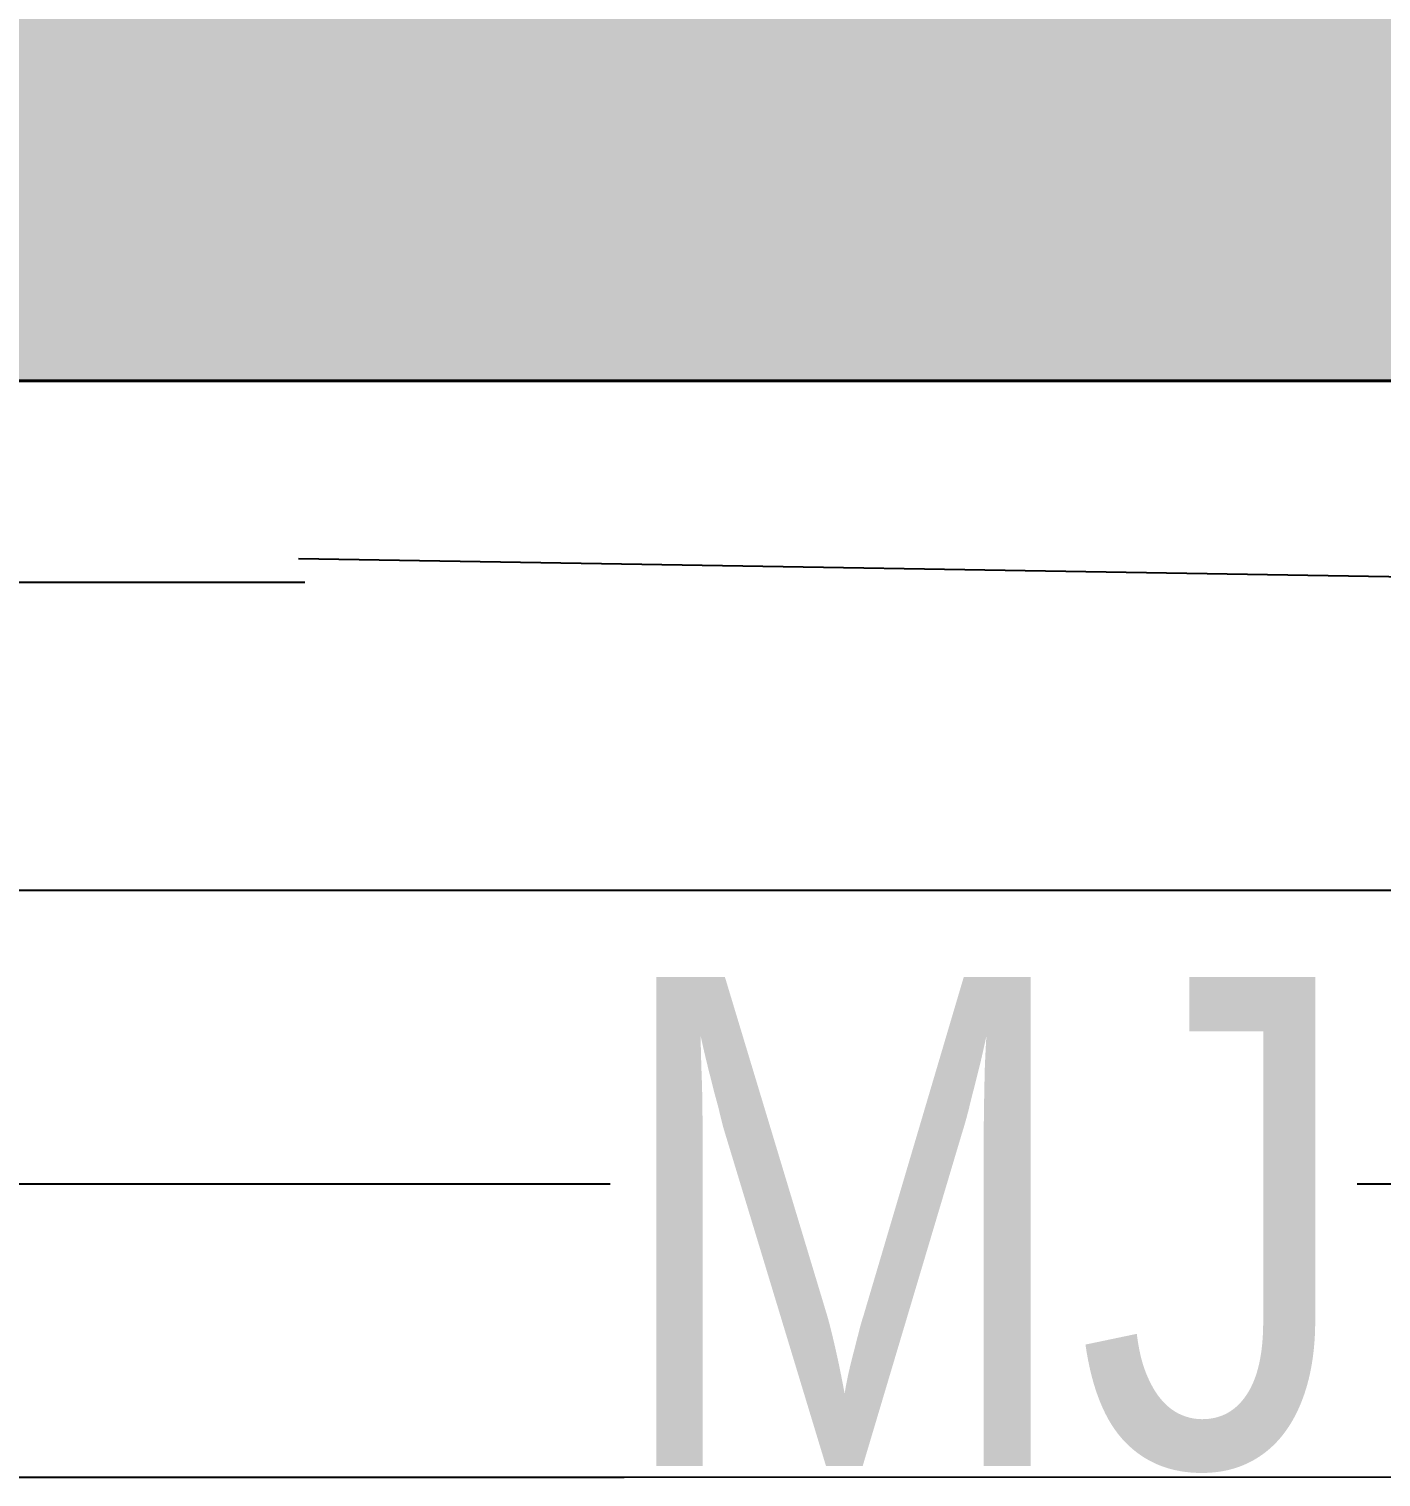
# Model space of a CAD drawing. Header units: metres. Extents: x -1160 to -900, y 3 to 561.
# Drawn here: x -1137.841 to -1136.458, y 543.133 to 544.614 of the extents above; entities that cross this region are included whole.
import ezdxf

# ---------------------------------------------------------------- set-up
doc = ezdxf.new("R2010")
doc.units = ezdxf.units.M
doc.linetypes.add('JacobsDash', pattern=[0.0045, 0.003, -0.0015])
for name, color, linetype, lineweight in [('G-ANNO-TEXT', 7, 'Continuous', 9), ('S-BEAM', 7, 'Continuous', 40), ('S-BEAM-HDLN', 7, 'JacobsDash', 15), ('S-FNDN-HDLN', 7, 'JacobsDash', 15)]:
    doc.layers.add(name, color=color, linetype=linetype, lineweight=lineweight)
doc.styles.add('Arial Narrow', font='ARIALN.TTF', dxfattribs={"height": 0.5})

# ---------------------------------------------------------------- blocks, each defined once
blk = doc.blocks.new('T2DPAA-T2D-C3S-RW-M2D-100010_dwg-40802999-DRG-2873033 - CONSTRUCTION SEQUENCE STAGE A6')
at = {"color": 254, "lineweight": 25, "true_color": 0xd0d0d0, "flags": 128}
for points in [[(46.7907, -580.8275), (47.4571, -583.3351), (47.5322, -583.6179), (48.5018, -587.266), (48.7413, -588.1674), (48.8165, -588.4501), (49.7234, -591.8625)], [(46.4863, -580.9084), (47.3051, -583.9893), (47.3815, -584.2769), (48.5893, -588.8216), (48.6657, -589.1092), (49.845, -593.5464)], [(46.1964, -580.9855), (47.0151, -584.0664), (47.0916, -584.354), (48.2994, -588.8986), (48.3758, -589.1862), (49.5416, -593.573)], [(45.9064, -581.0625), (46.3546, -582.7488), (46.8016, -584.431), (46.9967, -585.165), (47.6388, -587.5811), (48.0859, -589.2633), (48.2809, -589.9972), (48.923, -592.4133), (49.2383, -593.5995)], [(50.1592, -593.519), (50.0336, -593.0127), (49.745, -591.8502)]]:
    blk.add_lwpolyline(points, dxfattribs=at)
blk = doc.blocks.new('T2DPAA-T2D-PWC-RW-M2D-100010_RoadDesign_rvt-1-DRG-2873033 - CONSTRUCTION SEQUENCE STAGE A6')
at = {"color": 7, "lineweight": 18, "true_color": 0xededed, "rotation": 75.11694444444437}
blk.add_blockref('T2DPAA-T2D-C3S-RW-M2D-100010_dwg-40802999-DRG-2873033 - CONSTRUCTION SEQUENCE STAGE A6', (-1722.337, 648.0105), dxfattribs=at)
blk = doc.blocks.new('03_SFR_ACS_Abutment_BR08_Retaining wall CS - ABUTMENT EAST_BR8_1-7988247-DRG-2873033 - CONSTRUCTION SEQUENCE STAGE A6')
at = {"layer": 'S-BEAM', "linetype": 'JacobsDash', "lineweight": 15, "true_color": 0xc0c0c0}
blk.add_hatch(color=9, dxfattribs=at).paths.add_polyline_path([(-1145.8229, 544.2536), (-1136.0317, 544.2536), (-1136.031, 544.4239), (-1135.8415, 544.4239), (-1135.8415, 546.0286), (-1145.8229, 546.0286), (-1145.8229, 544.4797)])
at = {"layer": 'S-BEAM'}
blk.add_line((-1145.8229, 544.2536), (-1136.0317, 544.2536), dxfattribs=at)
blk = doc.blocks.new('01_SFO_FRP_Pile_CastInPlace_CS_BR08 - CAST-IN-PLACE PILE - 1200-8641665-DRG-2873033 - CONSTRUCTION SEQUENCE STAGE A6')
at = {"layer": 'S-FNDN-HDLN'}
for start, end in [(90, 270), (270, 90)]:
    blk.add_arc((0, 0), 0.6, start, end, dxfattribs=at)

msp = doc.modelspace()

# ---------------------------------------------------------------- block references
at = {"lineweight": 5}
msp.add_blockref('T2DPAA-T2D-PWC-RW-M2D-100010_RoadDesign_rvt-1-DRG-2873033 - CONSTRUCTION SEQUENCE STAGE A6', (0, 0), dxfattribs=at)
at = {"layer": 'S-BEAM-HDLN'}
msp.add_blockref('03_SFR_ACS_Abutment_BR08_Retaining wall CS - ABUTMENT EAST_BR8_1-7988247-DRG-2873033 - CONSTRUCTION SEQUENCE STAGE A6', (0, 0), dxfattribs=at)
at = {"layer": 'S-FNDN-HDLN', "rotation": 75.11694444444437}
msp.add_blockref('01_SFO_FRP_Pile_CastInPlace_CS_BR08 - CAST-IN-PLACE PILE - 1200-8641665-DRG-2873033 - CONSTRUCTION SEQUENCE STAGE A6', (-1136.7431, 545.2536), dxfattribs=at)

# ---------------------------------------------------------------- next in the draw order: texts
at = {"layer": 'G-ANNO-TEXT', "insert": (-1137.2465, 543.6439), "char_height": 0.5, "attachment_point": 1, "style": 'Arial Narrow', "bg_fill": 3, "box_fill_scale": 1, "bg_fill_color": 256, "bg_fill_true_color": 13158600, "bg_fill_transparency": 0}
msp.add_mtext('MJ', dxfattribs=at)

doc.saveas('drawing.dxf')
